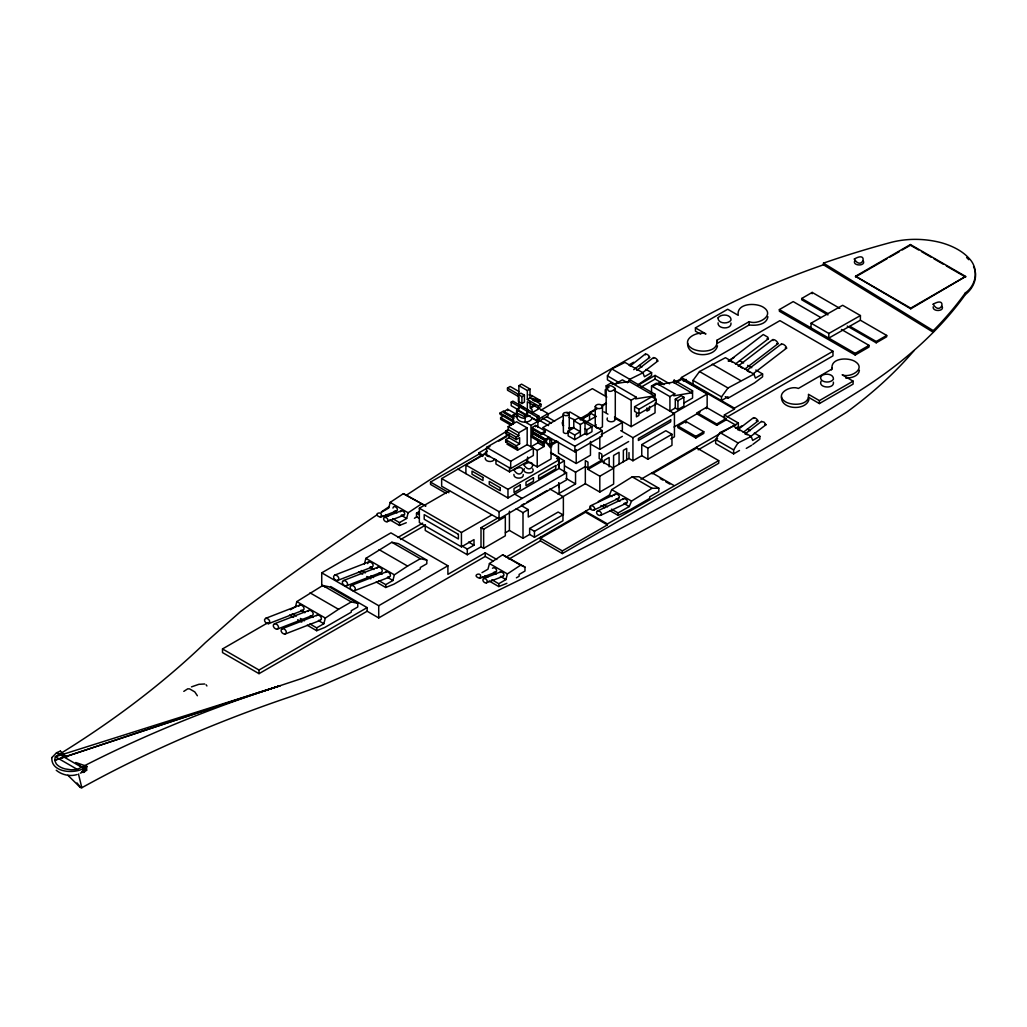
<?xml version="1.0" encoding="UTF-8"?>
<svg xmlns="http://www.w3.org/2000/svg" width="1027" height="1027" viewBox="0 0 1027 1027"><rect width="100%" height="100%" fill="white"/><g stroke="black" fill="none" stroke-linecap="round" stroke-linejoin="round"><path stroke-width="1.5" d="M82.725 771.649L83.739 772.407L83.739 768.44L86.64 766.232L75.767 762.522L83.739 768.44L82.173 772.394L80.311 773.138M83.739 772.407L86.64 770.199L86.64 766.232L85.485 769.377M810.996 327.857L811.073 323.184L842.641 305.289L860.433 315.559L860.356 320.219L828.776 338.114L828.853 333.454L860.433 315.559M367.743 563.605C368.488 558.649 376.126 565.171 371.877 567.161L337.639 580.448C334.982 581.089 331.708 576.519 334.738 575.107L368.988 561.808M392.943 508.07C393.572 503.949 399.927 509.379 396.396 511.035L380.491 517.21C370.426 513.911 384.804 509.61 380.491 517.21M485.155 457.849C484.872 462.33 493.769 462.818 494.719 458.697M516.632 412.148L516.812 411.224M516.812 416.179C516.337 423.458 530.805 424.241 532.358 417.553M513.885 474.435C513.384 479.185 523.963 479.429 523.256 474.564M568.483 433.086L565.569 433.497A3.222 1.861 0 0 1 563.387 432.239L563.258 413.958L564.105 412.726L567.007 412.315A3.222 1.861 0 0 1 569.202 413.573L569.33 430.364M569.33 414.035L567.867 415.524L565.569 415.678A3.222 1.861 0 0 1 563.387 414.407L563.258 413.958M596.366 427.733L595.249 426.244L595.249 406.435C596.071 403.495 601.642 403.701 602.528 406.525L602.425 426.873L599.909 428.323L597.136 428.079M595.249 426.244L596.251 424.767M602.528 406.525C601.706 409.465 596.135 409.26 595.249 406.435M615.289 388.617C604.89 398.258 605.185 378.681 615.289 388.617L615.289 419.311C614.621 423.265 605.262 422.174 607.329 417.989M687.628 343.185C686.716 357.191 714.522 358.705 717.514 345.842M718.078 322.85C717.385 329.372 731.93 329.706 730.967 323.017M767.926 316.727C766.591 324.904 755.846 325.893 749.171 324.943L716.91 343.57M781.496 396.897C780.661 409.786 806.234 411.172 808.994 399.336M831.511 369.874L831.909 367.794M859.406 370.233C858.7 376.485 850.985 378.064 845.773 378.103M933.158 306.855C932.426 312.08 944.994 311.463 942.029 306.29M86.127 768.658L86.64 766.232M614.351 495.386C615.276 491.702 621.617 496.195 618.601 498.377L593.914 510.06C591.693 511.074 588.137 507.595 590.486 505.823L615.173 494.154M295.365 607.252L296.829 601.591L322.773 585.493L329.282 586.853L357.768 603.311L357.768 606.983L351.273 610.731L351.273 612.182L324.814 627.446L316.675 630.706L307.189 625.212M309.897 623.941L316.675 627.856L323.852 623.71L325.328 618.049L338.525 609.293L351.273 601.938L357.768 603.311M364.405 564.028L365.882 558.367L391.826 542.269L398.322 543.63L426.808 560.087L426.808 563.759L420.313 567.507L420.313 568.958L393.854 584.222L385.728 587.483L376.229 581.988M403.38 493.653L425.717 505.952L403.38 493.653L390.17 502.396L388.707 508.07L381.53 512.203M392.584 518.596L399.503 522.589L406.679 518.442L408.143 512.781L421.352 504.026M378.937 580.704L385.728 584.633L392.905 580.486L394.368 574.825L407.578 566.07L420.313 558.714L426.808 560.087M516.388 577.829L519.11 576.263L519.11 574.44L524.977 571.051L524.977 567.084L502.639 554.785L489.443 563.541L487.966 569.202L481.984 572.655M491.856 579.729L498.763 583.721L505.939 579.575L507.402 573.913L520.612 565.171L524.977 567.084M598.279 501.51L609.422 495.078L611.707 489.635L632.196 476.849L638.974 476.733L658.808 488.184L658.808 491.574L649.693 496.837L649.693 498.403L630.745 509.353L618.113 515.4L610.179 510.817M611.501 509.148L618.113 512.961L629.256 506.529L631.541 501.099L652.029 488.3L658.808 488.184M298.754 606.187C300.59 602.4 306.662 608.652 302.837 610.385L268.586 623.671C265.942 624.313 262.668 619.743 265.698 618.331L299.948 605.031M307.92 611.476C309.756 607.689 315.828 613.941 311.99 615.674L277.341 629.127C274.697 629.769 271.423 625.186 274.453 623.774L309.101 610.32M400.325 511.767C401.852 508.609 406.91 513.808 403.714 515.259L386.999 521.742C384.791 522.281 382.07 518.468 384.586 517.287L401.313 510.804M376.96 568.252C378.796 564.465 384.868 570.717 381.043 572.45L346.381 585.903C343.737 586.545 340.463 581.962 343.493 580.55L378.154 567.097M513.089 424.112L513.089 415.049L516.632 417.103L516.632 409.978L517.634 409.799L519.88 404.972L524.707 407.758M516.632 409.978L525.092 414.857L526.081 414.677L528.327 409.85L518.879 405.151L518.879 396.794L507.492 390.209L507.492 388.013L510.162 386.473L519.033 391.582M658.371 384.689L673.198 382.185L674.161 380.157L692.57 390.786L692.57 398.052L683.764 403.136M651.516 393.225L651.516 385.972L656.369 383.174L674.778 393.803L673.815 395.819L691.607 392.815L692.57 390.786M612.131 384.188L629.281 381.466L630.064 379.836L655.046 394.265L655.046 400.466M606.174 412.225L606.174 385.818L611.36 382.814L636.342 397.244L635.559 398.861L654.263 395.883L655.046 394.265M633.723 369.656L649.616 357.473C650.078 355.907 645.02 352.415 645.482 354.841M642.234 372.968L657.755 361.08C658.204 359.514 653.146 356.022 653.621 358.436M728.888 361.003L763.254 334.532L767.811 337.164L768.389 338.743L735.422 364.02M744.549 369.335L777.965 343.724C778.505 341.85 772.432 337.652 772.997 340.553M752.765 374.059L786.579 348.153C786.746 346.292 782.33 342.723 781.38 344.52M743.189 432.38L757.862 421.134C758.324 419.568 753.266 416.076 753.741 418.49M750.48 436.629L766.001 424.729L763.96 422.033L761.675 421.712M615.712 384.624L607.419 379.836L607.419 375.869L611.784 368.911L624.981 362.415L642.953 372.788L644.417 376.755L651.593 372.608L651.593 375.458L638.037 384.74M627.574 382.763L629.756 379.297L642.953 372.788M739.504 450.481L733.637 453.87L715.665 443.484L715.665 439.53L720.03 432.572L733.227 426.077L751.199 436.449L752.675 440.416L759.852 436.27L759.852 439.12L752.881 444.383M733.637 453.87L733.637 449.903L738.002 442.945L751.199 436.449M622.542 499.533C624.262 496.798 629.41 501.035 626.675 503.05L600.731 515.323C598.51 516.337 594.941 512.858 597.303 511.099L623.248 498.814M524.296 468.671C521.357 474.243 535.978 474.41 532.705 468.774M854.798 260.678C851.845 266.263 866.467 266.417 863.193 260.781M821.138 381.056C817.505 388.039 834.669 389.426 833.385 382.147M693.007 384.072L693.007 380.401L699.503 371.543L725.447 357.678L753.946 374.136L755.41 378.103L762.586 373.956L762.586 376.806L754.46 382.943L728.002 398.219L725.28 396.653M728.002 398.219L728.002 396.769L721.506 400.53L721.506 396.858L728.002 387.988L753.946 374.136M256.968 693.058L54.662 760.288L55.368 756.732L279.986 685.766L261.153 691.967A1194.76 655.932 2.1 0 0 77.333 769.416L71.184 769.814L65.086 768.915A18.114 10.463 0 0 1 56.241 763.806L54.662 760.288L301.925 678.449L334.25 665.47A3829.567 2210.977 0 0 0 858.521 391.454A568.868 328.435 0 0 0 933.299 332.299L933.312 330.655A574.645 331.772 0 0 0 965.354 292.9C976.793 284.941 979.039 267.944 968.782 258.059A61.607 35.573 0 0 0 941.117 242.667C924.993 238.469 907.907 238.2 891.718 242.218A715.691 413.201 0 0 0 823.487 263.13L823.487 264.786L933.312 332.299A574.645 331.772 0 0 0 965.354 294.544C973.712 288.112 978.461 276.622 973.57 266.648M316.367 615.687C318.858 613.08 323.685 618.806 320.206 620.411L285.147 634.018C282.502 634.66 279.228 630.09 282.258 628.678L317.317 615.057M385.42 572.45C387.898 569.857 392.738 575.582 389.246 577.187L354.187 590.795C351.542 591.436 348.269 586.866 351.298 585.441L386.357 571.834M492.459 568.226C494.526 566.057 498.557 570.832 495.656 572.167L479.75 578.342C469.686 575.056 484.076 570.742 479.75 578.342M499.777 572.45C501.856 570.293 505.887 575.056 502.973 576.391L486.259 582.887C484.051 583.413 481.329 579.6 483.858 578.419L500.573 571.936M645.341 353.956L630.064 366.125M636.753 370.375L653.467 357.563M772.817 339.501L738.169 366.061L738.914 366.036M747.63 369.848L781.431 343.929M737.681 429.8L753.587 417.617M744.999 434.023L761.713 421.224M593.914 510.06C596.263 508.288 592.707 504.809 590.486 505.823M600.731 515.323C603.08 513.551 599.524 510.072 597.303 511.099M183.794 691.376L187.736 688.822L189.636 688.912L194.796 691.903L197.377 695.754M527.339 410.03L527.339 401.75L538.289 408.066L538.289 405.87L527.339 399.542L530.009 397.924L540.343 400.466L540.343 401.493L533.026 400.479M538.289 405.87L540.972 404.253L541.062 406.397L538.289 408.066M507.492 388.013L518.879 394.599L518.879 385.677L521.562 384.137L530.009 389.015L530.009 397.924L540.972 404.253M518.404 394.586L520.92 393.136L524.425 395.164L524.425 402.096L521.909 403.547L518.404 401.518L518.404 394.586L521.909 396.615L524.425 395.164M518.879 385.677L527.339 390.555L530.009 389.015M517.788 409.516L511.202 405.716L511.202 402.083L512.884 401.121L520.779 405.678M514.103 422.405L500.085 414.317L500.085 412.995L503.435 411.057L503.435 412.379M514.026 418.631L503.949 412.815L503.949 411.493L507.723 409.311L516.542 414.407M511.151 425.345L500.624 419.273L500.624 417.63L504.013 415.665L507.967 417.938M513.089 415.049L517.249 412.661M534.194 405.036L530.099 407.398L530.099 401.531M535.555 405.293L530.279 408.335L531.999 409.234L532.243 413.175M508.185 426.616L518.789 432.739L518.789 435.718L508.185 429.594L508.185 426.616L516.568 421.776L527.172 427.9L527.172 444.64L537.224 450.442L544.143 446.45L544.143 441.738M531.306 413.175L539.303 408.553L548.071 413.611L548.071 415.922L537.403 422.084M527.852 415.434L525.092 417.026L530.176 415.794M527.172 444.64L517.531 450.198L517.531 447.271L516.273 447.99L505.669 441.88L505.669 439.659L516.273 445.769L519.623 443.844L519.623 437.656L516.273 439.595L505.669 433.471L505.669 431.058L508.185 429.594M511.202 402.083L537.185 417.09L538.867 416.115L538.867 419.748L537.185 420.723L527.544 415.152L527.544 411.519L529.226 410.556L538.867 416.115M486.593 447.348L510.701 461.264L533.334 448.196L533.334 455.487L510.701 468.569L486.593 454.64L486.593 447.348L509.225 434.28M628.845 364.996L633.633 362.236M498.801 441.109L504.989 437.528M446.296 493.512L430.518 484.397L430.518 482.087L478.864 454.178L478.864 452.856L489.982 446.45M700.696 334.199L695.433 331.169L695.433 327.87L727.694 309.243L738.208 315.315C736.282 303.081 755.628 302.477 763.254 307.189C775.898 315.096 757.952 325.482 749.171 321.644L716.91 340.271L716.91 342.466M536.068 420.544L548.071 413.611M548.251 414.125L592.361 388.655L606.829 397.013M505.669 439.659L509.02 437.72L519.623 443.844M525.092 414.857L525.092 421.981L530.959 425.371L537.878 421.365L537.878 427.45M518.789 432.739L527.172 427.9M458.003 469.121L507.967 497.979L559.124 468.44L566.57 472.741L566.57 479.917L499.071 518.892L441.649 486.22L441.649 478.569L485.655 453.087M505.669 441.88L506.927 441.148M465.899 473.601L465.899 465.051L485.245 453.87M531.896 427.63L535.67 425.448L545.311 431.019L545.311 432.328L541.537 434.511L531.896 428.939L531.896 427.63L541.537 433.189L545.311 431.019M505.669 431.058L516.273 437.168L518.789 435.718M531.793 431.507L545.376 439.351L545.376 440.673L531.793 432.829L531.793 431.507L534.207 430.108M614.48 384.419L622.413 379.849L626.804 382.378M531.793 432.829L545.555 440.57M563.117 415.896L542.68 427.694L574.876 446.283L602.13 430.544L602.13 436.116L574.876 451.854L542.115 433.394M567.199 413.534L569.934 411.955L602.13 430.544M531.639 437.258L531.639 435.525L535.028 433.574M461.868 545.928L467.298 549.06L474.012 545.183L474.012 539.599L461.431 546.852L419.35 522.563L419.35 508.211L449.544 490.778M573.785 427.938L573.785 420.685L578.445 417.989L585.031 421.789L585.031 433.664L574.709 439.633L568.124 435.833L568.124 431.212L573.785 427.938L580.358 431.738L574.709 435.012L568.124 431.212M589.524 420.313L589.524 412.61L596.443 408.618M601.976 405.421L606.135 403.033M544.143 446.45L537.878 442.83L530.959 446.822L530.959 425.371M419.119 518.288L416.513 516.786L416.513 513.153L419.209 511.6M580.319 418.58L596.854 409.028M602.374 405.845L606.508 403.457M638.409 385.048L655.085 375.42L669.604 383.803M545.376 439.351L548.906 437.309L548.906 438.632L543.039 442.111L543.039 443.844L546.428 441.88L546.428 440.147M580.319 419.902L589.973 414.33M641.182 387.076L655.085 379.053L664.328 384.38M414.42 518.263L417.129 516.697M325.546 587.226L321.733 585.031L321.733 572.822L390.915 532.872L447.9 565.774L447.9 574.363L485.219 552.808L496.786 559.497M573.785 420.685L580.358 424.472L585.031 421.789M841.447 329.462L869.022 345.38L869.022 347.036L855.196 355.021L779.365 311.245L779.365 309.589L793.203 301.604L820.778 317.523M585.339 422.572L595.955 416.436M827.929 314.93L801.702 299.781L801.702 298.472L812.19 292.413L839.804 308.357M551.178 443.946L556.544 440.853M653.84 385.716L659.822 382.249L663.956 384.637M551.178 445.269L557.879 441.392M614.493 390.619L631.156 400.235L636.342 397.244M495.951 459.582L495.951 464.037L509.533 471.881L527.57 461.47L527.57 457.015M397.834 537.468L422.7 523.102M585.031 428.721L586.776 429.735L591.976 426.731L591.976 431.687L586.776 434.678L585.031 433.664M855.504 276.263L910.423 244.554L965.65 276.443L910.731 308.819L855.504 276.263L910.731 308.151L965.65 276.443M400.569 539.522L425.473 525.144M832.974 351.26L734.446 408.143L734.446 409.131L681.402 378.514L681.402 377.525L779.929 320.642L832.974 351.26L832.974 355.881L727.129 416.988M855.504 276.931L887.084 258.688M889.831 257.109L899.447 251.564M902.181 249.972L910.423 245.222L918.716 249.997M676.164 381.543L681.402 378.514M676.202 382.545L681.735 379.348L707.154 394.034L707.154 407.899M634.596 406.718L651.786 396.794L656.163 399.323L656.163 403.945L638.974 413.881L634.596 411.339L634.596 406.718L638.974 409.26L656.163 399.323M683.34 381.03L686.1 379.438M526.543 460.776L537.224 466.938L551.05 458.953L551.05 448.555L546.12 442.573M492.934 560.896L485.219 556.441L378.719 617.933L367.14 611.245L259.022 673.661L222.5 652.569L222.5 648.948L268.24 622.529M290.41 609.73L295.956 606.533M558.714 468.351L558.714 457.156L556.621 458.363L559.124 459.814L559.124 468.44M728.117 360.952L734.1 357.499M601.129 434.742L622.362 422.495L622.362 430.197M465.899 465.051L507.967 489.34L559.124 459.814M651.516 385.972L669.925 396.602L674.778 393.803M638.948 415.409L636.432 416.859L636.432 413.663M557.52 464.756L564.362 460.815L564.362 473.306M675.304 408.014L675.304 399.169L681.248 395.729L683.879 397.244L683.879 406.101L677.936 409.542L675.304 408.014L669.925 411.121L669.925 396.602M614.493 417.026L631.156 426.641L655.046 412.854L655.046 403.56M675.304 399.169L677.936 400.684L683.879 397.244M590.589 444.049L599.807 449.377L622.362 436.359M558.47 442.701L558.47 453.228L576.211 463.472L590.461 455.243L590.461 441.417M419.35 508.211L461.431 532.5L491.625 515.066M441.649 478.569L499.071 511.716L566.57 472.741M672.646 413.945L707.154 394.034M620.719 430.621L632.927 437.669L674.431 413.701L674.431 436.809L670.747 438.94M564.747 465.963L575.544 472.202L585.339 466.54L587.97 468.055L601.809 460.07L599.177 458.555L599.177 452.612L601.809 454.127L601.809 461.393L587.97 469.378L587.97 462.124L585.339 460.597L585.339 483.704L562.09 497.132M601.861 457.002L628.652 441.533M425.229 524.771L425.229 530.445L467.298 554.747L481.008 546.839L481.008 527.698L498.621 517.518M521.434 505.31L524.129 503.756M526.838 502.19L547.096 490.495M481.008 527.698L483.64 529.213L505.323 516.697L505.323 535.824L483.64 548.354L481.008 546.839M516.209 508.724L523 512.64L528.263 509.597L528.263 517.056L563.374 496.786L563.374 514.963M641.759 455.68L641.759 444.627L665.83 430.724L671.966 434.267L671.966 445.32L647.896 459.223L641.759 455.68L632.927 460.776L628.999 458.504L613.581 467.401L613.581 455.462L619.076 452.291L619.076 464.23M697.179 412.713L706.396 407.385L725.948 418.669L725.948 419.992L716.73 425.319L697.179 414.035L697.179 412.713L716.73 423.997L725.948 418.669M557.969 494.064L575.544 483.91L575.544 472.202M674.033 427.014L700.247 411.878M677.846 425.961L685.818 421.365L703.79 431.738L703.79 433.381L695.818 437.99L677.846 427.604L677.846 425.961L695.818 436.334L703.79 431.738M222.5 648.948L259.022 670.028L367.14 607.612L367.14 611.245M641.759 444.627L647.896 448.157L671.966 434.267M587.97 469.378L599.807 476.22L613.645 468.222L613.645 484.064L599.807 492.061L585.339 483.704M321.733 572.822L378.719 605.712L447.9 565.774M505.387 532.756L509.418 530.433L523 538.276L529.637 534.451L534.451 537.237L562.963 520.766L562.963 514.835L558.149 512.049L529.637 528.507L529.637 534.451M724.382 418.58L724.382 414.947L734.446 409.131M529.637 528.507L534.451 531.293L562.963 514.835M779.365 309.589L855.196 353.365L869.022 345.38M850.009 326.355L876.224 341.49L886.699 335.431L886.699 336.753L876.224 342.813L847.249 326.072M506.208 557.032L591.026 508.057M640.938 479.237L738.349 423.008L738.349 426.641L735.576 428.233M607.406 524.9L585.493 512.242L540.433 538.251L562.347 550.908L607.406 524.9L607.406 523.911L718.733 460.622L718.733 463.267L562.347 553.553L540.433 540.895L508.943 559.073M718.733 460.622L696.819 447.965L652.029 473.832L652.029 472.844L673.943 485.489M698.206 449.813L717.578 438.619M737.091 428.657L741.879 425.897M853.103 381.145L842.153 374.816C850.228 378.347 866.737 368.796 855.106 361.517C848.097 357.178 830.291 357.743 832.063 368.988L798.351 388.463C790.276 384.92 773.767 394.471 785.398 401.75C792.408 406.089 810.213 405.537 808.442 394.278L819.392 400.607L853.103 381.145L853.103 384.111L819.392 403.572L808.442 397.244M746.282 448.401L751.713 445.256M257.469 692.904L256.519 693.199L279.986 685.766M81.813 771.816L84.432 770.597M487.35 451.225C482.651 452.471 486.58 457.336 489.982 456.489M386.999 521.742C389.528 520.573 386.794 516.761 384.586 517.287M337.639 580.448C340.669 579.035 337.395 574.465 334.738 575.107M346.381 585.903C349.411 584.491 346.15 579.908 343.493 580.55M268.586 623.671C271.616 622.259 268.342 617.689 265.698 618.331M354.187 590.795C357.216 589.382 353.943 584.812 351.298 585.441M277.341 629.127C280.371 627.715 277.097 623.132 274.453 623.774M285.147 634.018C288.176 632.606 284.903 628.036 282.258 628.678M486.259 582.887C488.788 581.706 486.066 577.893 483.858 578.419M191.484 686.883L198.866 684.316L204.681 683.982M389.824 519.842L399.503 525.439L406.281 522.73M489.083 580.974L498.763 586.571L506.902 583.323M258.226 692.647L258.342 692.622M257.687 692.814L258.47 692.557M649.616 357.473L648.512 357.319M657.755 361.08L656.651 360.926M768.389 338.743L767.066 338.563M777.965 343.724L776.643 343.544M729.003 360.772L730.325 360.952M786.579 348.153L785.257 347.973M757.862 421.134L756.219 420.698M766.001 424.729L764.897 424.575M618.601 498.377L617.432 498.531M626.675 503.05L624.852 503.037M77.051 774.563C69.952 776.733 61.915 774.961 56.228 770.237M396.396 511.035L395.279 510.958M403.714 515.259L402.019 514.912M371.877 567.161L370.542 567.058M389.246 577.187L387.911 577.084M495.656 572.167L494.552 572.09M502.973 576.391L501.869 576.314M302.837 610.385L301.502 610.282M320.206 620.411L318.871 620.308M573.836 428.092L569.125 428.028M569.061 428.336L571.359 428.824M528.944 394.856L531.883 395.588L540.343 400.466M569.228 417.501L575.274 420.056M85.202 769.711L86.64 770.199M747.117 370.773L749.749 372.3M738.785 429.954L739.915 430.608M746.103 434.177L747.245 434.832M921.476 251.589L931.142 257.174M933.902 258.765L943.569 264.35M946.329 265.942L965.65 277.097M860.356 320.219L886.699 335.431M801.702 298.472L827.929 313.607M811.073 323.184L828.853 333.454M695.433 327.87L705.947 333.942C697.179 330.091 679.219 340.489 691.877 348.397C699.49 353.108 718.836 352.505 716.91 340.271M739.53 360.631L743.599 362.993M747.669 365.342L751.738 367.692M755.808 370.041L762.586 373.956M712.25 364.187L740.737 380.632M699.503 371.543L728.002 387.988M693.007 380.401L721.506 396.858M681.402 377.525L734.446 408.143M673.198 382.185L691.607 392.815M639.153 365.432L641.926 367.024M646.073 369.425L651.593 372.608M724.382 414.947L738.349 423.008M747.399 429.093L750.172 430.685M754.319 433.073L759.852 436.27M725.653 419.311L735.807 425.165M611.784 368.911L629.756 379.297M720.03 432.572L738.002 442.945M629.281 381.466L654.263 395.883M655.38 402.7L674.431 413.701M607.419 375.869L618.472 382.262M715.665 439.53L733.637 449.903M606.174 385.818L608.947 387.423M603.915 411.84L607.933 414.163M614.518 417.963L622.362 422.495M589.524 412.61L596.315 416.526M583.644 421.93L591.976 426.731M660.245 478.569L662.98 480.161M665.727 481.74L669.835 484.115M546.749 416.705L554.644 421.263M542.14 417.848L551.396 423.201M539.329 420.261L548.585 425.602M532.243 418.117L537.878 421.365M517.634 409.799L526.081 414.677M632.196 476.849L652.029 488.3M601.809 461.393L613.645 468.222M503.949 411.493L514.026 417.309M500.085 412.995L514.103 421.096M531.973 431.404L545.555 439.248M545.748 442.367L549.83 444.73M500.624 417.63L512.46 424.459M531.639 435.525L543.039 442.111M531.639 437.181L543.039 443.844M550.613 452.483L558.714 457.156M550.626 452.881L564.362 460.815M611.707 489.635L631.541 501.099M609.422 495.078L612.066 496.606M616.033 498.891L620 501.189M623.967 503.474L629.256 506.529M506.927 444.088L517.531 450.198M566.095 478.454L575.544 483.91M603.568 504.565L607.535 506.85M600.923 505.477L604.89 507.762M549.792 488.942L563.374 496.786M607.406 523.911L585.493 511.253L585.493 512.242M478.864 452.856L482.818 455.141M478.864 454.178L482.818 456.45M514.681 494.103L522.127 498.403M521.472 505.682L528.263 509.597M430.518 482.087L448.927 492.716M502.639 554.785L520.612 565.171M468.582 542.051L474.012 545.183M416.513 513.153L419.119 514.655M390.17 502.396L408.143 512.781M489.443 563.541L507.402 573.913M394.24 511.253L397 512.858M401.146 515.246L406.679 518.442M493.499 572.386L496.259 573.99M500.406 576.378L505.939 579.575M385.677 514.604L388.437 516.196M382.917 515.862L385.677 517.454M484.937 575.736L487.709 577.328M482.177 576.994L484.937 578.586M391.826 542.269L420.313 558.714M379.079 549.625L407.578 566.07M365.882 558.367L394.368 574.825M369.836 567.174L373.905 569.523M379.335 572.655L382.044 574.221M387.474 577.354L392.905 580.486M361.299 570.524L365.381 572.873M370.798 576.006L373.52 577.572M358.59 571.808L362.659 574.157M366.729 576.506L370.798 578.856M330.617 586.52L367.14 607.612M322.773 585.493L351.273 601.938M310.038 592.849L338.525 609.293M296.829 601.591L325.328 618.049M300.795 610.397L304.865 612.747M310.295 615.879L313.004 617.445M318.434 620.578L323.852 623.71M292.259 613.748L296.328 616.097M300.397 618.447L304.467 620.796M289.55 615.032L293.619 617.381M297.689 619.73L301.758 622.08M77.333 769.416L55.368 756.732A1287.653 711.159 2.4 0 0 205.349 642.684L240.703 611.463A4405.201 2543.327 0 0 1 377.358 514.591M823.487 263.13L933.312 330.655M740.146 366.588L742.187 368.128M730.993 361.299L732.379 362.274M67.872 775.257L80.17 787.311M77.012 782.946L79.952 786.528A1.489 0.911 3.1 0 0 81.826 787.722A1099.763 639.5 -0.5 0 1 291.694 696.306L321.798 685.497A3829.965 2211.208 0 0 0 846.941 411.981A596.251 344.25 0 0 0 914.056 350.579M614.672 418.079L615.289 419.311M563.515 425.512L562.193 422.867L563.309 420.261L562.514 424.408A9.474 5.777 5.4 0 0 563.451 425.807M206.093 684.752L206.915 685.959M78.463 773.999L81.826 787.735M965.354 292.9L965.354 294.544M910.731 308.151L910.731 308.819M910.423 244.554L910.423 245.222M876.224 341.49L876.224 342.813M855.196 353.365L855.196 355.021M819.392 400.607L819.392 403.572M812.19 292.413L812.19 293.735M749.171 321.644L749.171 324.943M716.73 423.997L716.73 425.319M706.396 407.385L706.396 408.707M696.819 446.976L696.819 447.965M695.818 436.334L695.818 437.99M685.818 421.365L685.818 423.008M677.936 400.684L677.936 409.542M674.161 380.157L674.161 383.058M659.822 382.249L659.822 383.238M655.085 375.42L655.085 379.053M649.513 406.461L649.513 409.67L646.997 411.121L646.997 407.924M647.896 448.157L647.896 459.223M638.974 409.26L638.974 413.881M632.927 437.669L632.927 460.776M631.156 400.235L631.156 426.641M628.999 452.599L628.999 458.504M626.688 459.839L626.688 448.414L623.35 450.339L623.35 461.752M618.113 512.961L618.113 515.4M609.152 466.836L609.152 457.477L604.069 460.417L604.069 463.536M605.224 389.772L605.224 394.394M599.807 437.053L599.807 449.377M599.807 476.22L599.807 492.061M586.776 429.735L586.776 434.678M580.358 424.472L580.358 436.359M576.211 449.646L576.211 463.472M574.876 446.283L574.876 451.854M574.709 435.012L574.709 439.633M562.347 550.908L562.347 553.553M559.124 483.293L559.124 494.051M558.714 482.729L558.714 487.53M541.537 433.189L541.537 434.511M540.433 537.262L540.433 540.895M537.878 439.697L537.878 442.83M537.185 417.09L537.185 420.723M537.224 450.442L537.224 466.938M535.67 425.448L535.67 426.77M534.451 531.293L534.451 537.237M531.883 395.588L531.883 396.615M527.339 390.555L527.339 399.542M523 512.64L523 538.276M521.909 396.615L521.909 403.547M519.097 406.641L519.097 409.067M516.273 437.168L516.273 439.595M516.273 445.769L516.273 447.99M510.701 461.264L510.701 468.569M509.533 467.426L509.533 471.881M509.418 511.202L509.418 530.433M509.02 434.626L509.02 437.72M507.967 489.34L507.967 497.979M507.723 409.311L507.723 410.633M506.542 432.393L506.542 436.988M499.071 511.716L499.071 518.892M498.763 583.721L498.763 586.571M485.219 552.808L485.219 556.441M483.64 529.213L483.64 548.354M467.298 549.06L467.298 554.747M461.431 532.5L461.431 546.852M399.503 522.589L399.503 525.439M385.728 584.633L385.728 587.483M378.719 605.712L378.719 617.933M316.675 627.856L316.675 630.706M259.022 670.028L259.022 673.661M581.834 419.183A4445.344 2565.356 0 0 1 590.05 414.215M381.312 511.921A4405.201 2543.327 0 0 1 389.22 506.619M406.461 495.155A4405.201 2543.327 0 0 1 508.416 430.095M540.844 410.312A4405.201 2543.327 0 0 1 665.676 337.947L701.069 318.563A709.734 409.76 0 0 1 823.487 264.786M966.625 257.546A61.607 35.573 0 0 1 968.782 259.715M568.393 430.608A3.222 1.861 0 0 1 568.881 430.981M573.759 427.335A8.55 3.864 -14.8 0 1 569.356 428.22M51.876 757.554C50.695 772.509 73.764 774.114 83.739 768.44L56.562 752.752L51.876 757.554M516.632 413.136C518.032 419.992 534.797 419.902 516.632 413.136M513.885 469.814C521.6 482.613 529.008 460.969 513.885 469.814M523.847 464.717C531.562 477.504 538.97 455.86 523.847 464.717M718.078 317.895C717.809 323.826 728.348 324.416 731.044 320.052C731.314 314.121 720.774 313.53 718.078 317.895M820.509 377.025C820.239 382.955 830.779 383.559 833.462 379.194C833.731 373.263 823.192 372.66 820.509 377.025M854.336 259.035C862.051 271.821 869.458 250.177 854.336 259.035M933.158 304.21C940.873 317.009 948.293 295.365 933.158 304.21M520.317 484.911L514.026 488.531L514.026 492.498L520.317 488.865L520.317 484.911M533.462 477.722L525.991 482.035L525.991 485.668L533.462 481.355L533.462 477.722M555.8 465.565L538.61 475.488L538.61 478.787L555.8 468.864L555.8 465.565M670.67 419.876L638.396 438.503L638.396 440.493L670.67 421.853L670.67 419.876M60.388 751.084L56.562 752.752L66.819 757.348L60.388 751.084M551.589 440.455L549.83 439.44L549.83 446.039L551.589 447.053L551.589 440.455M482.985 477.452L472.022 471.123L472.022 474.243L482.985 480.572L482.985 477.452M500.226 487.761L489.263 481.432L489.263 484.41L500.226 490.726L500.226 487.761M458.389 534.361L424.202 514.617L424.202 519.238L458.389 538.97L458.389 534.361"/></g></svg>
